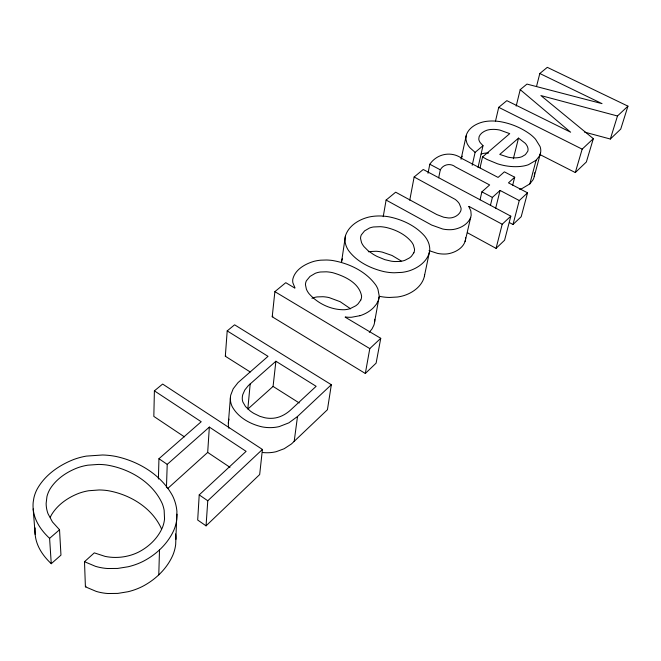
<?xml version="1.0" encoding="UTF-8"?>
<svg xmlns="http://www.w3.org/2000/svg" width="661" height="661" viewBox="0 0 661 661"><rect width="100%" height="100%" fill="white"/><g stroke="black" fill="none" stroke-linecap="round" stroke-linejoin="round"><path stroke-width="0.99" d="M465.641 237.786C465.567 246.784 456.04 252.452 448.1 253.766A19.962 12.923 12 0 1 444.613 254.047L443.424 254.039A22.433 14.501 12 0 1 437.45 253.37L429.055 250.635M51.261 563.693L49.6 538.343C42.858 532.064 36.991 524.429 34.413 515.464A57.689 45.254 -6.8 0 1 33.182 502.343L33.868 498.03A52.227 40.899 -7.1 0 1 36.834 489.718C44.568 475.251 58.928 465.245 73.949 459.403A58.16 45.626 -6.4 0 1 86.269 456.107L102.629 454.983A68.686 54.161 -6.7 0 1 115.658 456.396C138.612 461.287 161.193 474.788 172.587 495.824A67.505 53.69 -6.2 0 1 176.917 511.498L175.669 544.565A57.647 46.658 -6.6 0 1 172.959 554.918C167.01 568.683 155.517 579.672 142.322 586.522A55.978 45.427 -7.1 0 1 128.069 591.719L117.832 593.404L107.925 593.52A47.385 38.611 -7.4 0 1 96.242 591.413L85.409 586.819L84.501 561.71L94.3 552.869L105.074 556.38A41.998 33.612 -6 0 0 118.137 557.363L120.046 557.231A44.725 35.735 -5.9 0 0 125.797 556.413A41.99 33.604 -6 0 0 138.331 552.224C148.758 546.92 157.847 538.269 162.474 527.412A45.559 36.338 -5.7 0 0 164.539 518.951L164.143 510.251A56.689 45.122 -6.4 0 0 162.317 503.765C152.633 482.166 129.449 468.666 106.702 465.005A56.549 44.576 -6.8 0 0 98.555 464.419L87.888 465.17A45.353 35.554 -6.5 0 0 77.824 467.724C66.976 471.814 56.672 478.671 50.327 488.545A40.42 31.629 -7 0 0 46.948 496.56L46.138 503.426A48.187 37.793 -6.5 0 0 48.03 513.762L52.467 521.967L59.531 529.758L60.961 555.124L51.261 563.693C44.626 557.446 38.892 549.853 36.372 540.979A56.491 45.014 -7.7 0 1 35.157 527.932M177.041 514.175L176.751 519.48A58.879 46.914 -5.7 0 1 173.992 529.882C167.877 543.78 156.103 554.761 142.693 561.577A57.177 45.683 -6.1 0 1 128.118 566.766L117.658 568.435L107.52 568.518A48.402 38.842 -6.4 0 1 95.581 566.37L84.501 561.71M166.44 487.686L167.225 464.369L209.347 427.097L246.107 451.347L199.217 494.899L197.689 520.033L206.058 525.842L259.674 474.548L262.417 449.447L162.639 384.058L154.393 390.849L153.831 416.405L184.419 436.863M158.4 479.035L158.946 458.726L201.208 421.735L154.393 390.849M158.78 574.814L159.508 549.845M167.902 488.33L207.686 452.413L209.347 427.097M206.058 525.842L207.777 500.765L262.417 449.447M250.222 371.978L225.327 356.246L227.202 330.905L234.597 324.807L331.335 384.719L327.435 409.713L291.443 443.961L284.197 448.72L276.315 451.653A30.761 23.507 5.1 0 1 269.556 452.678A31.505 24.069 5.1 0 1 266.094 452.735A30.86 23.589 5.1 0 1 262.657 452.504M228.367 423.032L230.4 397.724M250.197 383.826L247.817 409.085L273.076 386.421L275.893 361.237L316.132 386.305L291.137 409.523C285.709 414.662 278.562 418.396 270.952 418.339A22.631 16.946 5.4 0 1 264.747 417.735L259.872 416.331L253.89 413.422A41.296 30.654 5.9 0 1 250.238 410.977L245.528 406.581L242.893 402.028A18.979 14.195 4.9 0 1 242.273 398.286A26.085 19.508 5.3 0 1 242.802 394.534L244.826 389.973L248.371 385.561L275.893 361.237M345.166 317.156L380.753 338.308L376.109 363.145L365.318 373.473L272.216 316.784L274.877 291.65L285.759 282.685L294.756 288.039M438.664 177.834L440.309 169.803C443.374 164.234 450.579 162.846 455.545 166.985L489.652 184.948L481.902 191.847L480.018 199.87M294.162 441.556L297.508 416.496L331.335 384.719M341.473 262.45L345.397 236.167M383.223 216.684L386.107 200.06L395.658 192.194L436.797 214.561L443.688 217.221L448.298 217.956A11.534 7.271 11.9 0 0 452.405 217.609C455.916 216.734 459.395 214.437 460.734 210.958A16.17 10.163 11.8 0 0 461.039 208.083L459.378 203.795A20.045 12.609 11.7 0 0 455.247 199.415L414.141 176.983L409.754 200.2M365.318 373.473L369.796 348.595L380.753 338.308M374.638 321.775L379.108 296.987M428.022 173.273L429.807 164.242C437.103 153.55 451.694 150.741 462.262 158.698L498.097 177.429L504.376 171.843L514.704 177.214L512.68 185.163M424.461 275.827L429.584 251.337M461.238 158.491L466.187 135.703M472.202 165.3L475.11 152.377L483.009 145.684L480.324 142.776A16.475 9.651 12.6 0 1 478.771 139.124C478.481 134.728 482.869 131.688 486.537 130.366A17.037 9.973 12.7 0 1 490.512 129.515L493.189 129.374A19.648 11.51 12.7 0 1 499.914 130.085L509.722 133.638L482.555 156.946L480.035 167.877M478.01 167.481L483.009 145.684M465.096 241.554L471.186 215.222L470.839 210.876L468.789 206.538M495.527 121.021L498.725 107.338L506.847 100.654L570.641 132.217L520.207 89.648L526.957 84.087L602.031 103.637L539.814 73.503L536.509 86.517M228.995 419.157L228.689 420.437A31.191 23.771 4.7 0 0 228.582 426.956A29.728 22.656 4.6 0 0 228.846 428.254M490.429 205.414L492.379 197.399L500.08 190.442L519.265 200.547L527.544 192.83L508.466 182.857L514.704 177.214M516.183 106.099L520.207 89.648M495.626 208.422L500.08 190.442M513.341 158.747L518.521 138.108L525.255 143.297A19.136 11.237 13.1 0 1 527.627 147.155L527.924 148.246A16.566 9.725 13.2 0 1 527.726 151.361L525.388 154.641L522.016 156.649A16.525 9.7 13.2 0 1 517.745 157.698L515.266 157.872A19.987 11.716 13.1 0 1 508.094 157.169L499.766 154.418L518.521 138.108M467.451 232.771L496.064 248.371L502.203 224.244L510.821 216.155L423.238 169.489L414.141 176.983M510.821 216.155L504.591 240.216L496.064 248.371M509.441 222.6L512.994 224.5L519.265 200.547M519.596 189.261A29.522 17.748 13.2 0 0 522.264 188.41L529.816 183.898L536.112 160.226L539.326 156.17A33.141 19.442 13.1 0 0 540.789 150.501A30.133 17.673 13.1 0 0 540.02 146.461L535.575 139.281A38.272 22.491 12.9 0 0 530.221 134.299C521.298 127.722 510.705 123.367 499.774 121.574A32.711 19.144 12.8 0 0 491.453 120.996L489.859 121.046A30.513 17.847 12.8 0 0 482.472 122.111C476.036 123.814 469.401 127.581 466.707 133.96A33.339 19.557 12.8 0 0 466.013 139.587L466.873 142.908A27.779 16.31 12.6 0 0 469.93 147.742L475.11 152.377M527.544 192.83L521.19 216.717L512.994 224.5M534.228 176.495L540.541 152.889M539.731 154.459L575.293 172.562L582.167 149.146L593.33 138.661L540.896 95.564L617.481 115.989L627.95 106.148L547.308 67.339L539.814 73.503M593.33 138.661L586.365 161.97L575.293 172.562M584.531 132.101L610.334 139.033L617.481 115.989M627.95 106.148L620.737 129.085L610.334 139.033M470.715 217.345C468.046 224.277 460.527 228.301 453.512 229.441A20.301 12.856 11.9 0 1 449.976 229.706L448.761 229.698A22.805 14.426 11.9 0 1 442.688 229.012L431.699 225.079L386.107 200.06M342.464 258.451L342.026 259.674A35.38 23.68 9.9 0 0 341.456 262.169M462.237 156.203L461.535 157.731A32.835 19.706 12.9 0 0 461.064 159.293M369.276 332.318L372.011 328.938L373.796 325.419A30.282 21.185 8.9 0 0 374.713 320.527L374.688 319.263M529.816 183.898L533.006 179.8A32.637 19.582 13.2 0 0 534.485 174.091A29.679 17.806 13.2 0 0 534.385 172.752M85.409 586.819L86.013 586.266M297.508 416.496L288.898 422.833L279.33 426.56A31.364 23.54 5.3 0 1 272.448 427.56A32.125 24.093 5.3 0 1 268.92 427.609A31.472 23.614 5.3 0 1 261.921 426.832C250.18 424.122 238.307 417.562 232.284 406.771A30.315 22.681 4.9 0 1 230.623 401.657A31.811 23.796 5 0 1 230.722 395.138L233.193 388.792L237.993 382.636L268.027 356.337L227.202 330.905M49.6 538.343L59.531 529.758M225.327 356.246L225.781 355.858M272.216 316.784L272.894 316.214M536.112 160.226L528.478 164.688A29.976 17.616 13.1 0 1 522.876 166.126A34.645 20.317 13 0 1 507.863 166.142L505.549 165.787A36.363 21.309 13 0 1 497.427 163.763L487.058 159.483A37.107 21.73 13 0 1 486.356 159.111L482.555 156.946M359.981 315.677L351.751 317.23A22.747 15.707 8.9 0 1 345.356 316.983M498.725 107.338L582.167 149.146M429.807 164.242L440.309 169.803M481.902 191.847L492.379 197.399M468.946 206.397L502.203 224.244M274.877 291.65L369.796 348.595M273.076 386.421L299.251 402.97M207.686 452.413L229.978 467.319M158.946 458.726L167.225 464.369M199.217 494.899L207.777 500.765M401.202 260.963L392.047 255.485L382.289 252.122A27.349 18.334 10 0 0 376.159 251.263L369.359 251.577A18.549 12.377 9.9 0 0 368.334 251.775M350.594 308.803L340.126 301.68L329.087 297.582A27.316 19.119 8 0 0 322.899 296.723L317.057 296.929A18.954 13.203 7.9 0 0 311.942 298.285M294.963 287.874L292.897 282.85A23.242 15.847 7.6 0 1 292.815 279.157C295.079 269.605 304.936 264.053 313.694 261.417A33.083 22.532 8.1 0 1 320.759 260.178L326.451 260.004A38.718 26.457 8.1 0 1 332.326 260.467C349 263.285 366.062 271.316 376.026 285.395A38.338 26.308 8.7 0 1 377.96 289.311L379.174 295.748A30.819 21.127 9 0 1 378.257 300.631L376.456 304.134L373.68 307.497A45.692 31.224 8.4 0 1 371.193 309.745A38.809 26.58 8.6 0 1 360.005 315.718M161.548 528.965C152.187 507.656 129.49 494.106 107.099 490.528A55.375 44.337 -7.7 0 0 99.117 489.966L88.673 490.743A44.411 35.372 -7.4 0 0 78.816 493.329C68.149 497.444 58.077 504.343 51.913 514.142A39.577 31.464 -7.9 0 0 50.294 517.266M33.182 508.945L35.165 534.501M175.958 539.285L175.834 536.616A66.1 53.392 -7.1 0 0 175.545 533.931M481.109 154.038A16.781 10.047 12.8 0 1 485.025 153.162L487.669 153.005A19.351 11.601 12.8 0 1 488.603 153.013M424.593 274.555A34.95 23.383 10.4 0 1 424.213 277.091C421.677 286.312 413.018 292.592 404.292 295.475A35.76 24.003 10.3 0 1 397.286 297.029L389.569 297.458A36.9 24.754 10.3 0 1 379.678 296.368M429.344 252.601C426.766 261.863 417.934 268.036 409.167 270.853A36.372 23.903 10.3 0 1 402.053 272.373L394.204 272.778A37.537 24.655 10.3 0 1 384.14 271.654C370.623 268.49 356.965 261.888 348.529 250.527A36.768 24.102 9.9 0 1 345.934 245.281A38.231 25.052 10 0 1 345.075 241.282L345.001 239.976A35.983 23.581 9.9 0 1 345.736 234.936C349.281 225.426 358.997 219.551 368.45 217.163A35.099 22.92 10 0 1 375.506 216.097L377.365 215.998A37.751 24.688 10.1 0 1 381.174 215.998A37.173 24.3 10 0 1 388.825 216.8C402.152 219.452 415.348 225.608 424.478 235.87A37.958 24.878 10.3 0 1 427.733 240.91A38.825 25.457 10.3 0 1 429.196 244.867L429.667 247.495A35.545 23.292 10.4 0 1 429.344 252.601M413.86 252.775L411.514 256.171A26.804 17.566 10.2 0 1 409.299 258.03L404.904 260.302A19.285 12.675 10.4 0 1 399.707 261.45L394.972 261.549A25.101 16.442 10.4 0 1 391.221 261.161L384.876 259.666L377.125 256.468A48.261 31.232 10.6 0 1 373.291 254.345L367.979 250.618L364.054 246.693A27.737 18.111 10.2 0 1 361.526 242.579L360.559 238.547A18.855 12.336 9.8 0 1 361.344 234.862L364.566 230.896L369.532 228.02A18.863 12.328 9.9 0 1 373.49 226.971L380.397 226.682A27.82 18.26 10 0 1 386.627 227.566C395.947 229.846 405.226 234.333 411.448 241.819A26.663 17.525 10.2 0 1 413.422 245.066L414.497 249.073A18.946 12.435 10.5 0 1 413.869 252.775M360.774 300.061L358.146 303.763A29.191 20.004 8.3 0 1 355.709 305.828L349.966 308.712A19.062 13.121 8.6 0 1 344.422 309.736C331.07 310.017 317.644 303.548 308.927 293.558A29.877 20.392 8.4 0 1 306.374 289.13L305.465 284.767A19.235 13.146 7.9 0 1 306.415 280.768L309.984 276.447L315.247 273.324A19.293 13.17 8 0 1 320.445 271.993L326.394 271.811A27.812 19.078 8.1 0 1 332.69 272.687C344.422 276.058 359.204 282.743 361.584 296.054A19.376 13.311 8.7 0 1 360.774 300.061"/></g></svg>
